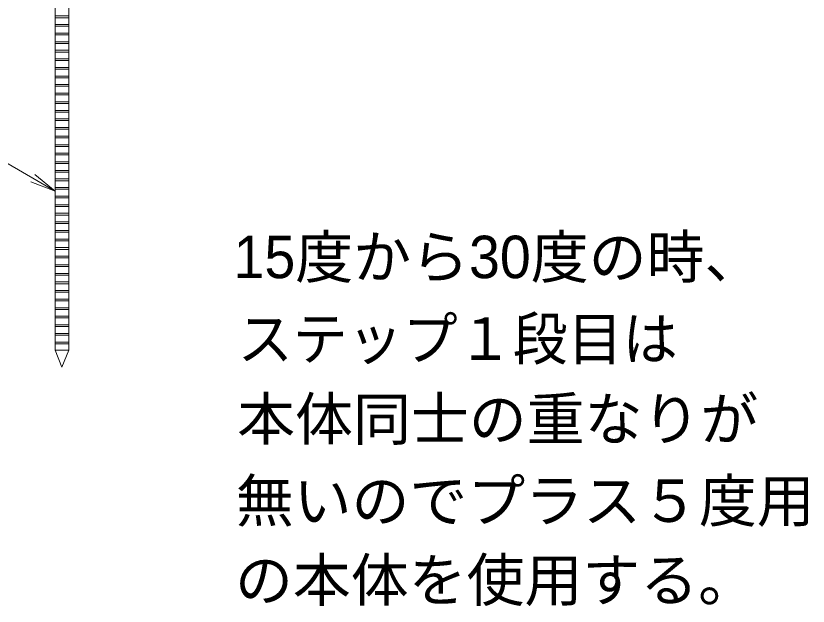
# Model space of a CAD drawing. Units: millimetres at full size, sheet at 1:20; details may follow other scales. Extents: x 200 to 8200, y 186 to 5740.
# Drawn here: x 1001 to 1925, y 1806 to 2494 of the extents above; entities that cross this region are included whole.
import ezdxf
from ezdxf.enums import TextEntityAlignment as Align

# ---------------------------------------------------------------- set-up
doc = ezdxf.new("R2010")
doc.units = ezdxf.units.MM
doc.header["$LTSCALE"] = 20
doc.layers.add('引出線', color=7, linetype='Continuous', lineweight=13)
doc.layers.add('鉄筋杭', color=7, linetype='Continuous', lineweight=18)
doc.layers.add('文字', color=7, linetype='Continuous')
doc.styles.add('ＭＳ Ｐゴシック', font='')
doc.styles.get('ＭＳ Ｐゴシック').set_extended_font_data('MS PGothic')

# ---------------------------------------------------------------- blocks, each defined once
blk = doc.blocks.new('open_arrow')
at = {"color": 0, "linetype": 'Continuous', "lineweight": -2}
blk.add_lwpolyline([(7.5, 1.25), (0, 0), (7.5, -1.25)], dxfattribs=at)

msp = doc.modelspace()

# ---------------------------------------------------------------- linework, layer by layer
at = {"layer": '引出線'}
msp.add_lwpolyline([(1046.77, 2289.39), (932.07, 2355.62), (294.4, 2355.62)], dxfattribs=at)
at = {"layer": '鉄筋杭'}
for p, q in [((1046.77, 2794.46), (1046.77, 2104.02)), ((1062.77, 2794.46), (1062.77, 2104.02)), ((1062.77, 2493.52), (1046.77, 2493.52)), ((1062.77, 2491.52), (1046.77, 2491.52)), ((1062.77, 2483.52), (1046.77, 2483.52)), ((1062.77, 2481.52), (1046.77, 2481.52)), ((1062.77, 2473.52), (1046.77, 2473.52)), ((1062.77, 2471.52), (1046.77, 2471.52)), ((1062.77, 2463.52), (1046.77, 2463.52)), ((1062.77, 2461.52), (1046.77, 2461.52)), ((1062.77, 2453.52), (1046.77, 2453.52)), ((1062.77, 2451.52), (1046.77, 2451.52)), ((1062.77, 2443.52), (1046.77, 2443.52)), ((1062.77, 2441.52), (1046.77, 2441.52)), ((1062.77, 2433.52), (1046.77, 2433.52)), ((1062.77, 2431.52), (1046.77, 2431.52)), ((1062.77, 2423.52), (1046.77, 2423.52)), ((1062.77, 2421.52), (1046.77, 2421.52)), ((1062.77, 2413.52), (1046.77, 2413.52)), ((1062.77, 2411.52), (1046.77, 2411.52)), ((1062.77, 2403.52), (1046.77, 2403.52)), ((1062.77, 2401.52), (1046.77, 2401.52)), ((1062.77, 2393.52), (1046.77, 2393.52)), ((1062.77, 2391.52), (1046.77, 2391.52)), ((1062.77, 2383.52), (1046.77, 2383.52)), ((1062.77, 2381.52), (1046.77, 2381.52)), ((1062.77, 2373.52), (1046.77, 2373.52)), ((1062.77, 2371.52), (1046.77, 2371.52)), ((1062.77, 2363.52), (1046.77, 2363.52)), ((1062.77, 2361.52), (1046.77, 2361.52)), ((1062.77, 2353.52), (1046.77, 2353.52)), ((1062.77, 2351.52), (1046.77, 2351.52)), ((1062.77, 2343.52), (1046.77, 2343.52)), ((1062.77, 2341.52), (1046.77, 2341.52)), ((1062.77, 2333.52), (1046.77, 2333.52)), ((1062.77, 2331.52), (1046.77, 2331.52)), ((1062.77, 2323.52), (1046.77, 2323.52)), ((1062.77, 2321.52), (1046.77, 2321.52)), ((1062.77, 2313.52), (1046.77, 2313.52)), ((1062.77, 2311.52), (1046.77, 2311.52)), ((1062.77, 2303.52), (1046.77, 2303.52)), ((1062.77, 2301.52), (1046.77, 2301.52)), ((1062.77, 2293.52), (1046.77, 2293.52)), ((1062.77, 2291.52), (1046.77, 2291.52)), ((1062.77, 2283.52), (1046.77, 2283.52)), ((1062.77, 2281.52), (1046.77, 2281.52)), ((1062.77, 2273.52), (1046.77, 2273.52)), ((1062.77, 2271.52), (1046.77, 2271.52)), ((1062.77, 2263.52), (1046.77, 2263.52)), ((1062.77, 2261.52), (1046.77, 2261.52)), ((1062.77, 2253.52), (1046.77, 2253.52)), ((1062.77, 2251.52), (1046.77, 2251.52)), ((1062.77, 2243.52), (1046.77, 2243.52)), ((1062.77, 2241.52), (1046.77, 2241.52)), ((1062.77, 2233.52), (1046.77, 2233.52)), ((1062.77, 2231.52), (1046.77, 2231.52)), ((1062.77, 2223.52), (1046.77, 2223.52)), ((1062.77, 2221.52), (1046.77, 2221.52)), ((1062.77, 2213.52), (1046.77, 2213.52)), ((1062.77, 2211.52), (1046.77, 2211.52)), ((1062.77, 2203.52), (1046.77, 2203.52)), ((1062.77, 2201.52), (1046.77, 2201.52)), ((1062.77, 2193.52), (1046.77, 2193.52)), ((1062.77, 2191.52), (1046.77, 2191.52)), ((1062.77, 2183.52), (1046.77, 2183.52)), ((1062.77, 2181.52), (1046.77, 2181.52)), ((1062.77, 2173.52), (1046.77, 2173.52)), ((1062.77, 2171.52), (1046.77, 2171.52)), ((1062.77, 2163.52), (1046.77, 2163.52)), ((1062.77, 2161.52), (1046.77, 2161.52)), ((1062.77, 2153.52), (1046.77, 2153.52)), ((1062.77, 2151.52), (1046.77, 2151.52)), ((1062.77, 2143.52), (1046.77, 2143.52)), ((1062.77, 2141.52), (1046.77, 2141.52)), ((1062.77, 2133.52), (1046.77, 2133.52)), ((1062.77, 2131.52), (1046.77, 2131.52)), ((1062.77, 2123.52), (1046.77, 2123.52)), ((1062.77, 2121.52), (1046.77, 2121.52)), ((1062.77, 2113.52), (1046.77, 2113.52)), ((1062.77, 2111.52), (1046.77, 2111.52)), ((1054.77, 2084.02), (1046.77, 2104.02)), ((1046.77, 2104.02), (1062.77, 2104.02)), ((1054.77, 2084.02), (1062.77, 2104.02))]:
    msp.add_line(p, q, dxfattribs=at)

# ---------------------------------------------------------------- block references
at = {"layer": '引出線', "xscale": 4, "yscale": 4, "rotation": 150}
msp.add_blockref('open_arrow', (1046.77, 2289.39), dxfattribs=at)

# ---------------------------------------------------------------- texts
at = {"layer": '文字', "style": 'ＭＳ Ｐゴシック'}
for s, p in [('15度から30度の時、', (1254.8, 2173.09)), ('本体同士の重なりが', (1259.06, 1984.27)), ('無いのでプラス５度用', (1257.35, 1889)), ('の本体を使用する。', (1256.5, 1796.58))]:
    msp.add_text(s, height=49.49, dxfattribs=at).set_placement(p, align=Align.BOTTOM_LEFT)
at = {"layer": '文字', "style": 'ＭＳ Ｐゴシック', "width": 0.95}
msp.add_text('ステップ１段目は', height=49.49, dxfattribs=at).set_placement((1259.63, 2077.83), align=Align.BOTTOM_LEFT)

doc.saveas('drawing.dxf')
